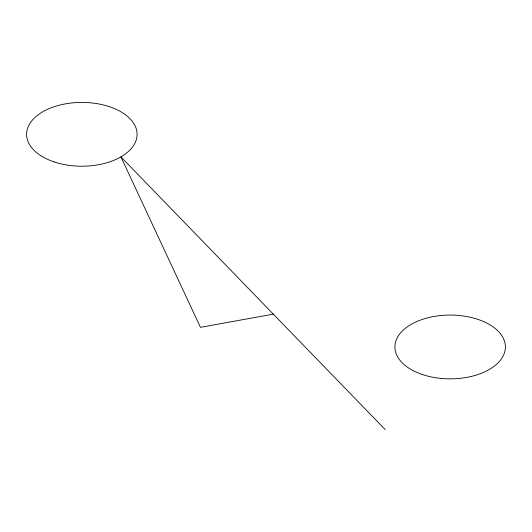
<?xml version="1.0" encoding="UTF-8"?>
<svg xmlns="http://www.w3.org/2000/svg" width="532" height="532" viewBox="0 0 532 532"><rect width="100%" height="100%" fill="white"/><g stroke="black" fill="none" stroke-linecap="round" stroke-linejoin="round"><path stroke-width="0.8" d="M273.308 314.133L200.451 327.353L120.91 156.874L385.188 429.577M422.534 374.581A55.242 31.893 0 0 0 505.4 346.964A55.242 31.893 0 0 0 422.534 319.34A55.242 31.893 0 0 0 422.534 374.581M54.224 161.941A55.242 31.893 0 0 0 137.09 134.317A55.242 31.893 0 0 0 54.224 106.699A55.242 31.893 0 0 0 54.224 161.941"/></g></svg>
